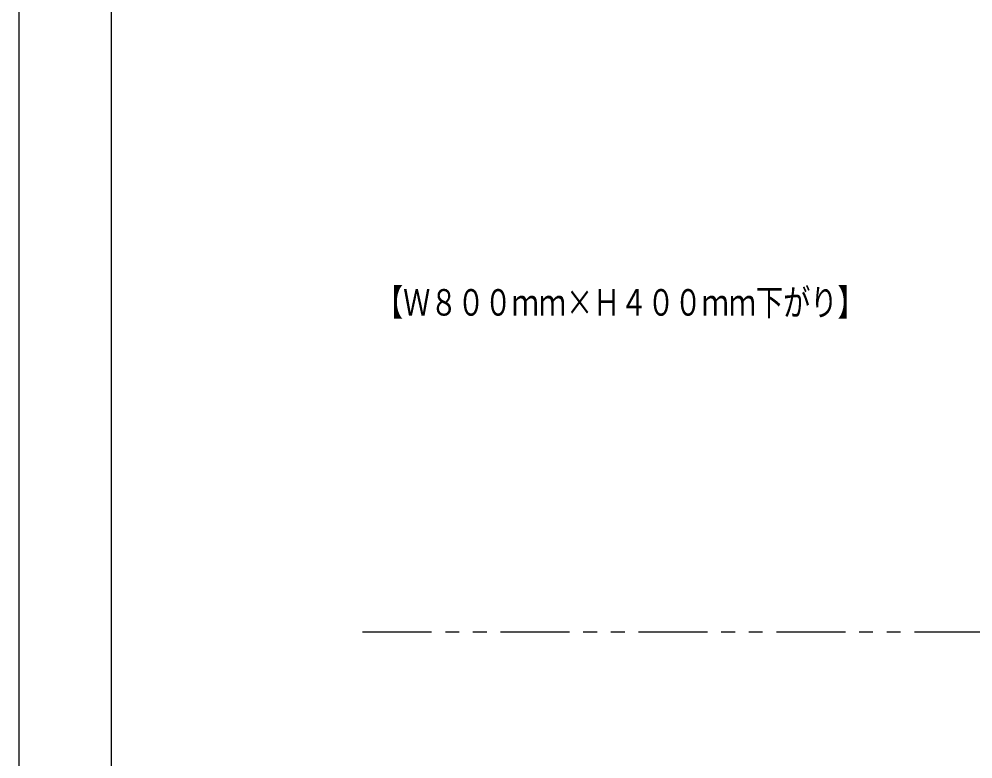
# Model space of a CAD drawing. Units: millimetres on the paper, scale 1:40. Extents: x -305 to 305, y -152 to 152.
# Drawn here: x -301 to -197.3, y -71.7 to 8.8 of the extents above; entities that cross this region are included whole.
import ezdxf
from ezdxf.enums import TextEntityAlignment as Align

# ---------------------------------------------------------------- set-up
doc = ezdxf.new("R2010")
doc.units = ezdxf.units.MM
doc.linetypes.add('DASHED', pattern=[7.5, 6, -1.5])
doc.linetypes.add('USER1', pattern=[15, 7.5, -1.5, 1.5, -1.5, 1.5, -1.5])
for name, color, linetype, lineweight in [('0-2_図面枠', 3, 'Continuous', 25), ('0-3_S1', 7, 'Continuous', 25), ('0-4_DEFPOINTS', 7, 'Continuous', 25), ('0-5_VIEW0004', 7, 'DASHED', 25)]:
    doc.layers.add(name, color=color, linetype=linetype, lineweight=lineweight)
doc.styles.add('ＭＳ ゴシック', font='')
doc.styles.get('ＭＳ ゴシック').set_extended_font_data('MS Gothic')

msp = doc.modelspace()

# ---------------------------------------------------------------- linework, layer by layer
at = {"layer": '0-2_図面枠'}
msp.add_lwpolyline([(-291.017, -138.498), (108.983, -138.498), (108.983, 138.502), (-291.017, 138.502)], close=True, dxfattribs=at)
at = {"layer": '0-3_S1'}
for points in [[(-263.659, -57.875), (-263.658, -57.876), (-263.658, -57.876)], [(-263.659, -57.875), (-263.658, -57.877), (-263.658, -57.876)], [(-263.659, -57.875), (-263.658, -57.877), (-263.659, -57.875)], [(-263.659, -57.875), (-263.658, -57.877), (-263.658, -57.877)], [(-263.658, -57.875), (-263.658, -57.877), (-263.659, -57.875)], [(-263.659, -57.875), (-263.658, -57.876), (-263.658, -57.876)], [(-263.659, -57.875), (-263.658, -57.877), (-263.658, -57.876)], [(-263.659, -57.875), (-263.658, -57.877), (-263.659, -57.875)], [(-263.659, -57.875), (-263.658, -57.877), (-263.658, -57.877)], [(-263.658, -57.875), (-263.658, -57.877), (-263.659, -57.875)], [(-263.657, -57.872), (-263.656, -57.879), (-263.658, -57.873)], [(-263.657, -57.872), (-263.656, -57.879), (-263.658, -57.873)], [(-263.658, -57.873), (-263.657, -57.878), (-263.658, -57.874)], [(-263.658, -57.873), (-263.657, -57.878), (-263.657, -57.878)], [(-263.658, -57.873), (-263.657, -57.878), (-263.658, -57.873)], [(-263.658, -57.873), (-263.656, -57.879), (-263.657, -57.878)], [(-263.658, -57.873), (-263.657, -57.878), (-263.658, -57.874)], [(-263.658, -57.873), (-263.657, -57.878), (-263.657, -57.878)], [(-263.658, -57.873), (-263.657, -57.878), (-263.658, -57.873)], [(-263.658, -57.873), (-263.656, -57.879), (-263.657, -57.878)], [(-263.658, -57.874), (-263.658, -57.878), (-263.658, -57.875)], [(-263.658, -57.874), (-263.657, -57.878), (-263.658, -57.878)], [(-263.658, -57.874), (-263.657, -57.878), (-263.658, -57.874)], [(-263.658, -57.874), (-263.657, -57.878), (-263.657, -57.878)], [(-263.658, -57.874), (-263.658, -57.878), (-263.658, -57.875)], [(-263.658, -57.874), (-263.657, -57.878), (-263.658, -57.878)], [(-263.658, -57.874), (-263.657, -57.878), (-263.658, -57.874)], [(-263.658, -57.874), (-263.657, -57.878), (-263.657, -57.878)], [(-263.658, -57.875), (-263.658, -57.878), (-263.658, -57.877)], [(-263.658, -57.875), (-263.658, -57.878), (-263.658, -57.877)], [(-263.657, -57.872), (-263.656, -57.879), (-263.656, -57.879)], [(-263.657, -57.872), (-263.656, -57.879), (-263.657, -57.872)], [(-263.657, -57.872), (-263.655, -57.879), (-263.656, -57.879)], [(-263.657, -57.872), (-263.655, -57.879), (-263.657, -57.872)], [(-263.657, -57.872), (-263.655, -57.879), (-263.655, -57.879)], [(-263.656, -57.872), (-263.655, -57.879), (-263.657, -57.872)], [(-263.657, -57.872), (-263.656, -57.879), (-263.656, -57.879)], [(-263.657, -57.872), (-263.656, -57.879), (-263.657, -57.872)], [(-263.657, -57.872), (-263.655, -57.879), (-263.656, -57.879)], [(-263.657, -57.872), (-263.655, -57.879), (-263.657, -57.872)], [(-263.657, -57.872), (-263.655, -57.879), (-263.655, -57.879)], [(-263.656, -57.872), (-263.655, -57.879), (-263.657, -57.872)], [(-263.655, -57.871), (-263.655, -57.875), (-263.656, -57.872)], [(-263.655, -57.871), (-263.655, -57.875), (-263.656, -57.872)], [(-263.656, -57.872), (-263.655, -57.875), (-263.655, -57.879)], [(-263.656, -57.872), (-263.655, -57.875), (-263.656, -57.872)], [(-263.656, -57.872), (-263.655, -57.875), (-263.655, -57.879)], [(-263.656, -57.872), (-263.655, -57.875), (-263.656, -57.872)], [(-263.655, -57.871), (-263.655, -57.871), (-263.655, -57.875)], [(-263.655, -57.871), (-263.655, -57.871), (-263.655, -57.875)]]:
    msp.add_solid(points, dxfattribs=at)
at = {"layer": '0-4_DEFPOINTS'}
msp.add_line((-301.017, -148.498), (-301.017, 148.502), dxfattribs=at)
at = {"layer": '0-5_VIEW0004', "linetype": 'USER1'}
msp.add_line((-263.655, -57.875), (103.006, -57.875), dxfattribs=at)

# ---------------------------------------------------------------- texts
at = {"layer": '0-3_S1', "style": 'ＭＳ ゴシック', "width": 0.75}
msp.add_text('【Ｗ８００ｍｍ×Ｈ４００ｍｍ下がり】', height=2.886, dxfattribs=at).set_placement((-262.202, -24.327), align=Align.BOTTOM_LEFT)

doc.saveas('drawing.dxf')
